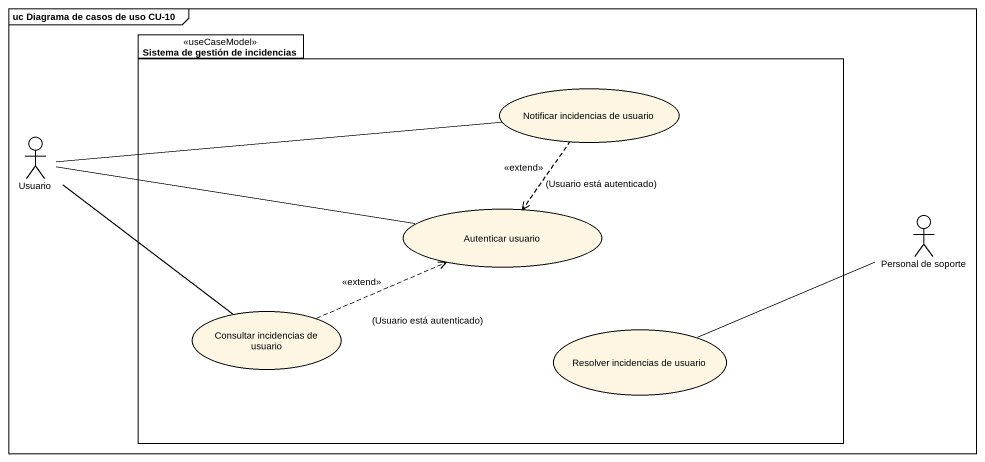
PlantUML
@startuml
mainframe uc Diagrama de casos de uso CU-10
package "Sistema de gestión de incidencias" as Sistema_de_gestión_de <<useCaseModel>> {
  usecase "Notificar incidencias de usuario" as Notificar_incidencias_de
  usecase "Autenticar usuario" as Autenticar_usuario
  usecase "Consultar incidencias de usuario" as Consultar_incidencias_de
  usecase "Resolver incidencias de usuario" as Resolver_incidencias_de
}
actor Usuario
actor "Personal de soporte" as Personal_de_soporte
Notificar_incidencias_de -left- Usuario
Notificar_incidencias_de ..> Autenticar_usuario : <<extend>>\n(Usuario está autenticado)
Autenticar_usuario -left- Usuario
Personal_de_soporte -left- Resolver_incidencias_de
Consultar_incidencias_de -up- Usuario
Consultar_incidencias_de .right.> Autenticar_usuario : <<extend>>\n(Usuario está autenticado)
@enduml
